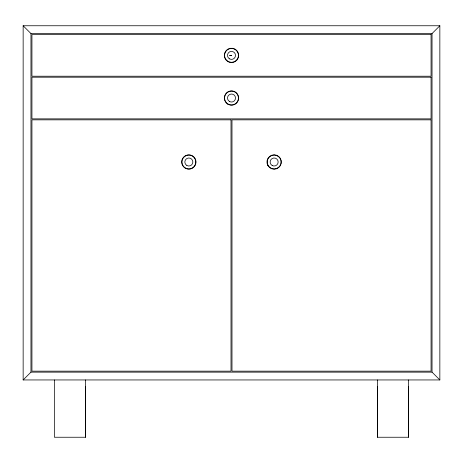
<?xml version="1.0" encoding="UTF-8"?>
<svg xmlns="http://www.w3.org/2000/svg" width="463" height="463" viewBox="0 0 463 463"><rect width="100%" height="100%" fill="white"/><g stroke="black" fill="none" stroke-linecap="round" stroke-linejoin="round"><path stroke-width="0.69" d="M408.597 379.949L408.597 437.246L377.345 437.246L377.467 386.46M23.15 379.949L30.963 372.136L432.037 372.136L439.85 379.949L439.85 25.754L23.15 25.754L23.15 379.949L439.85 379.949M23.15 25.754L30.963 33.568L432.037 33.568L439.85 25.754M85.655 379.949L85.655 437.246L54.402 437.246L54.402 379.949M408.476 386.46L408.597 437.246M85.533 386.46L85.655 437.246M432.037 33.568L432.037 372.136M377.345 379.949L377.345 437.246M30.963 33.568L30.963 372.136M231.5 55.381L229.555 55.386L231.5 55.392M431.059 34.546L31.941 34.546L31.941 76.216L431.059 76.216L431.059 34.546M431.059 77.194L31.941 77.194L31.941 118.864L431.059 118.864L431.059 77.194M231.008 119.848L31.941 119.848L31.941 371.158L231.008 371.158L231.008 119.848M431.059 119.848L231.992 119.848L231.992 371.158L431.059 371.158L431.059 119.848M186.844 165.476A4.011 4.011 0 0 0 192.857 162.004A4.011 4.011 0 0 0 186.844 158.531A4.011 4.011 0 0 0 186.844 165.476M185.258 168.231A7.188 7.188 0 0 0 196.04 162.004A7.188 7.188 0 0 0 185.258 155.776A7.188 7.188 0 0 0 185.258 168.231M182.833 165.482A6.951 6.951 0 0 0 194.871 165.482A6.951 6.951 0 0 0 188.852 155.053A6.951 6.951 0 0 0 182.833 165.482M227.906 104.262A7.188 7.188 0 0 0 238.688 98.034A7.188 7.188 0 0 0 227.906 91.807A7.188 7.188 0 0 0 227.906 104.262M225.481 101.507A6.951 6.951 0 0 0 237.519 101.507A6.951 6.951 0 0 0 231.5 91.084A6.951 6.951 0 0 0 225.481 101.507M267.921 165.598A7.188 7.188 0 0 0 280.375 165.598A7.188 7.188 0 0 0 274.148 154.816A7.188 7.188 0 0 0 267.921 165.598M268.129 165.482A6.951 6.951 0 0 0 280.167 165.482A6.951 6.951 0 0 0 274.148 155.053A6.951 6.951 0 0 0 268.129 165.482M272.146 165.476A4.011 4.011 0 0 0 278.159 162.004A4.011 4.011 0 0 0 272.146 158.531A4.011 4.011 0 0 0 272.146 165.476M229.498 101.507A4.011 4.011 0 0 0 235.511 98.034A4.011 4.011 0 0 0 229.498 94.562A4.011 4.011 0 0 0 229.498 101.507M227.906 61.614A7.188 7.188 0 0 0 238.688 55.386A7.188 7.188 0 0 0 227.906 49.159A7.188 7.188 0 0 0 227.906 61.614M225.481 58.859A6.951 6.951 0 0 0 237.519 58.859A6.951 6.951 0 0 0 231.5 48.436A6.951 6.951 0 0 0 225.481 58.859M229.498 58.859A4.011 4.011 0 0 0 235.511 55.386A4.011 4.011 0 0 0 229.498 51.914A4.011 4.011 0 0 0 229.498 58.859"/></g></svg>
